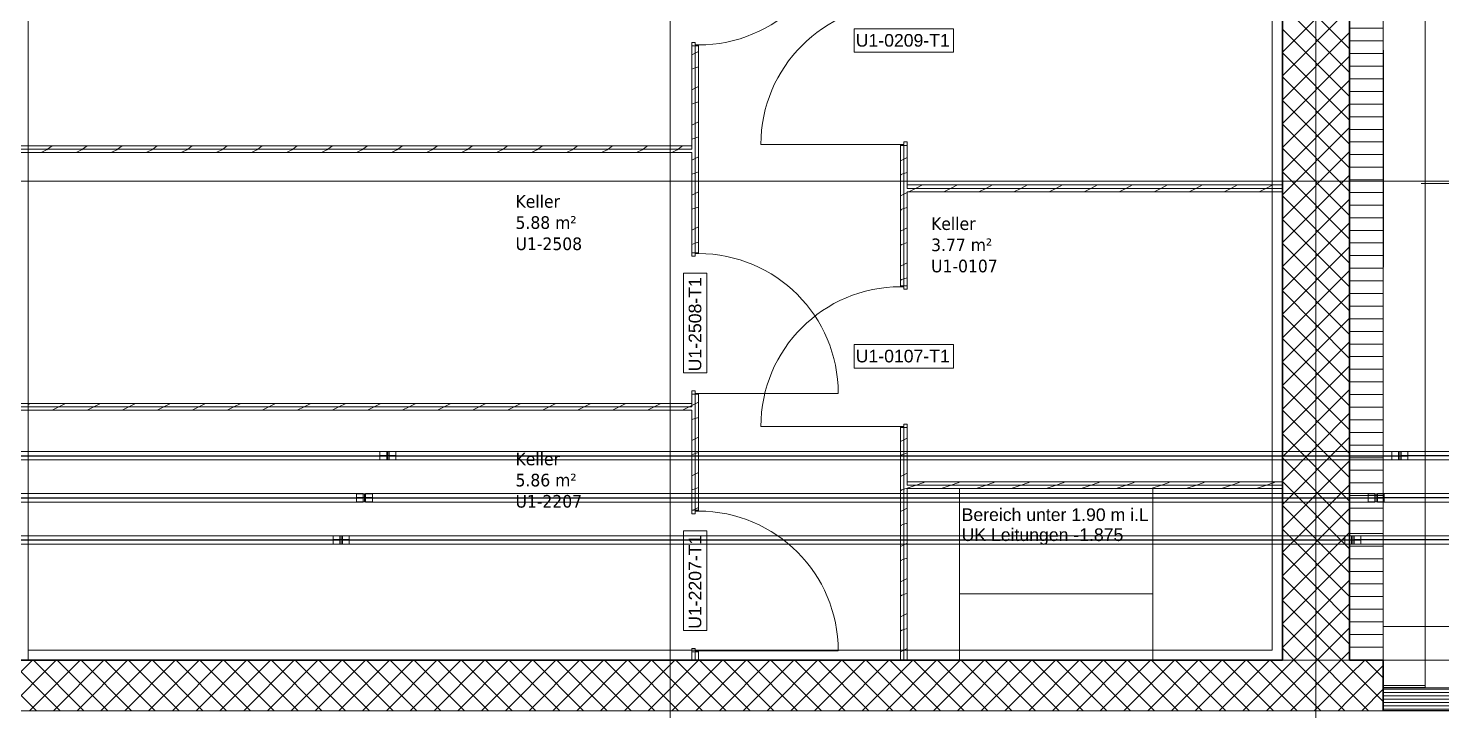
# Model space of a CAD drawing. Extents: x -932 to 937, y -179 to 471.
# Drawn here: x -816.6 to -648.6, y 258.9 to 340 of the extents above; entities that cross this region are included whole.
import ezdxf
from ezdxf.lldxf.tags import DXFTag

# ---------------------------------------------------------------- set-up
doc = ezdxf.new("R2010")
doc.units = 0
doc.layers.get('0').update_dxf_attribs({"lineweight": 13})
for name, color, linetype, lineweight in [('A-AREA-____-IDEN', 7, 'Continuous', 5), ('A-DETL-____-HDLN', 7, '_Verdeckte Linien_', 9), ('A-DOOR-____-IDEN', 7, 'Continuous', 5), ('A-DOOR-FRAM-MCUT', 7, 'Continuous', 9), ('A-DOOR-OPNG-OTLN', 7, 'Continuous', 9), ('A-FLOR-____-OTLN', 7, 'Continuous', 9), ('A-FLOR-____-OVHD', 7, 'Strichpunkt - Fein', 9), ('A-WALL-____-MCUT', 7, 'Continuous', 35), ('A-WALL-____-PATT', 7, 'Continuous', 35), ('A-WALL-FNSH-MCUT', 7, 'Continuous', 35), ('E-LITE-EQPM-OTLN', 7, 'Continuous', 9), ('M-EQPM-____-OTLN', 7, 'Continuous', 9), ('S-COLS-____-OTLN', 7, 'Continuous', 9), ('S-GRID-____-OTLN', 7, 'Continuous', 5), ('Text', 7, 'Continuous', 5)]:
    doc.layers.add(name, color=color, linetype=linetype, lineweight=lineweight)
doc.layers.add('A-DETL-____-OTLN', color=5, linetype='Continuous', lineweight=9, true_color=0x0000ff)
doc.layers.add('EL01_WAN_Röhre Boden', color=7, linetype='Continuous', lineweight=13, true_color=0xff6666)
doc.styles.get("Standard").update_dxf_attribs({"font": 'arial.ttf'})
tags = doc.linetypes.add('_Rasterlinie_', pattern=[0.375, 0.2, -0.05, 0.075, -0.05]).pattern_tags.tags
tags[10:11] = [DXFTag(74, 4), DXFTag(75, 0), DXFTag(340, '0'), DXFTag(46, 1.0), DXFTag(50, 0.0), DXFTag(44, 0.0), DXFTag(45, 0.0)]
tags[8:9] = [DXFTag(74, 4), DXFTag(75, 0), DXFTag(340, '0'), DXFTag(46, 1.0), DXFTag(50, 0.0), DXFTag(44, 0.0), DXFTag(45, 0.0)]
tags[6:7] = [DXFTag(74, 4), DXFTag(75, 0), DXFTag(340, '0'), DXFTag(46, 1.0), DXFTag(50, 0.0), DXFTag(44, 0.0), DXFTag(45, 0.0)]
tags[4:5] = [DXFTag(74, 4), DXFTag(75, 0), DXFTag(340, '0'), DXFTag(46, 1.0), DXFTag(50, 0.0), DXFTag(44, 0.0), DXFTag(45, 0.0)]
tags = doc.linetypes.add('_Verdeckte Linien_', pattern=[0.15, 0.1, -0.05]).pattern_tags.tags
tags[6:7] = [DXFTag(74, 4), DXFTag(75, 0), DXFTag(340, '0'), DXFTag(46, 1.0), DXFTag(50, 0.0), DXFTag(44, 0.0), DXFTag(45, 0.0)]
tags[4:5] = [DXFTag(74, 4), DXFTag(75, 0), DXFTag(340, '0'), DXFTag(46, 1.0), DXFTag(50, 0.0), DXFTag(44, 0.0), DXFTag(45, 0.0)]
tags = doc.linetypes.add('ACAD_ISO03W100', pattern=[30, 12, -18]).pattern_tags.tags
tags[6:7] = [DXFTag(74, 4), DXFTag(75, 0), DXFTag(340, '0'), DXFTag(46, 0.0), DXFTag(50, 0.0), DXFTag(44, 0.0), DXFTag(45, 0.0)]
tags[4:5] = [DXFTag(74, 4), DXFTag(75, 0), DXFTag(340, '0'), DXFTag(46, 0.0), DXFTag(50, 0.0), DXFTag(44, 0.0), DXFTag(45, 0.0)]
tags = doc.linetypes.add('Gestrichelt', pattern=[0.1, 0.05, -0.05]).pattern_tags.tags
tags[6:7] = [DXFTag(74, 4), DXFTag(75, 0), DXFTag(340, '0'), DXFTag(46, 1.0), DXFTag(50, 0.0), DXFTag(44, 0.0), DXFTag(45, 0.0)]
tags[4:5] = [DXFTag(74, 4), DXFTag(75, 0), DXFTag(340, '0'), DXFTag(46, 1.0), DXFTag(50, 0.0), DXFTag(44, 0.0), DXFTag(45, 0.0)]
tags = doc.linetypes.add('Strichpunkt - Fein', pattern=[0.2, 0.1, -0.05, 0, -0.05]).pattern_tags.tags
tags[10:11] = [DXFTag(74, 4), DXFTag(75, 0), DXFTag(340, '0'), DXFTag(46, 1.0), DXFTag(50, 0.0), DXFTag(44, 0.0), DXFTag(45, 0.0)]
tags[8:9] = [DXFTag(74, 4), DXFTag(75, 0), DXFTag(340, '0'), DXFTag(46, 1.0), DXFTag(50, 0.0), DXFTag(44, 0.0), DXFTag(45, 0.0)]
tags[6:7] = [DXFTag(74, 4), DXFTag(75, 0), DXFTag(340, '0'), DXFTag(46, 1.0), DXFTag(50, 0.0), DXFTag(44, 0.0), DXFTag(45, 0.0)]
tags[4:5] = [DXFTag(74, 4), DXFTag(75, 0), DXFTag(340, '0'), DXFTag(46, 1.0), DXFTag(50, 0.0), DXFTag(44, 0.0), DXFTag(45, 0.0)]
tags = doc.linetypes.add('STRICHPUNKT2', pattern=[12.7, 6.35, -3.175, 0, -3.175]).pattern_tags.tags
tags[10:11] = [DXFTag(74, 4), DXFTag(75, 0), DXFTag(340, '0'), DXFTag(46, 0.0), DXFTag(50, 0.0), DXFTag(44, 0.0), DXFTag(45, 0.0)]
tags[8:9] = [DXFTag(74, 4), DXFTag(75, 0), DXFTag(340, '0'), DXFTag(46, 0.0), DXFTag(50, 0.0), DXFTag(44, 0.0), DXFTag(45, 0.0)]
tags[6:7] = [DXFTag(74, 4), DXFTag(75, 0), DXFTag(340, '0'), DXFTag(46, 0.0), DXFTag(50, 0.0), DXFTag(44, 0.0), DXFTag(45, 0.0)]
tags[4:5] = [DXFTag(74, 4), DXFTag(75, 0), DXFTag(340, '0'), DXFTag(46, 0.0), DXFTag(50, 0.0), DXFTag(44, 0.0), DXFTag(45, 0.0)]

# ---------------------------------------------------------------- blocks, each defined once
blk = doc.blocks.new('Referenz-A0UJ2H83XE', base_point=(-932.31, -115.76))
at = {"layer": 'A-DETL-____-HDLN', "color": 0, "linetype": '_Verdeckte Linien_', "ltscale": 0.13}
blk.add_line((-651.04, 321.54), (-537.84, 321.54), dxfattribs=at)
at = {"layer": 'A-DETL-____-OTLN', "color": 0, "linetype": 'Gestrichelt', "ltscale": 0.13}
for p, q in [((-705.94, 285.34), (-705.94, 264.94)), ((-682.94, 264.94), (-682.94, 285.34)), ((-682.94, 272.8), (-705.94, 272.8))]:
    blk.add_line(p, q, dxfattribs=at)
at = {"layer": 'A-DOOR-____-IDEN', "color": 0, "linetype": 'Continuous', "ltscale": 0.13}
for p, q in [((-718.46, 339.92), (-706.62, 339.92)), ((-718.46, 337.14), (-718.46, 339.92)), ((-706.62, 339.92), (-706.62, 337.14)), ((-706.62, 337.14), (-718.46, 337.14)), ((-738.73, 299.05), (-738.73, 310.89)), ((-738.73, 310.89), (-735.95, 310.89)), ((-735.95, 310.89), (-735.95, 299.05)), ((-718.46, 302.42), (-706.62, 302.42)), ((-718.46, 299.64), (-718.46, 302.42)), ((-706.62, 302.42), (-706.62, 299.64)), ((-706.62, 299.64), (-718.46, 299.64)), ((-735.95, 299.05), (-738.73, 299.05)), ((-738.73, 268.46), (-738.73, 280.3)), ((-738.73, 280.3), (-735.95, 280.3)), ((-735.95, 280.3), (-735.95, 268.46)), ((-735.95, 268.46), (-738.73, 268.46))]:
    blk.add_line(p, q, dxfattribs=at)
at = {"layer": 'A-DOOR-FRAM-MCUT', "color": 0, "linetype": 'Continuous', "ltscale": 0.13}
for p, q in [((-737.74, 338.31), (-737.34, 338.31)), ((-737.74, 337.91), (-737.74, 338.31)), ((-736.94, 337.91), (-737.74, 337.91)), ((-737.34, 338.31), (-737.34, 338.01)), ((-737.34, 338.01), (-736.94, 338.01)), ((-736.94, 338.01), (-736.94, 337.91)), ((-712.94, 326.19), (-712.54, 326.19)), ((-712.94, 326.09), (-712.94, 326.19)), ((-712.14, 326.09), (-712.94, 326.09)), ((-712.54, 326.49), (-712.14, 326.49)), ((-712.54, 326.19), (-712.54, 326.49)), ((-712.14, 326.49), (-712.14, 326.09)), ((-736.94, 313.33), (-737.74, 313.33)), ((-737.74, 313.33), (-737.74, 312.93)), ((-737.74, 312.93), (-737.34, 312.93)), ((-737.34, 312.93), (-737.34, 313.23)), ((-737.34, 313.23), (-736.94, 313.23)), ((-736.94, 313.23), (-736.94, 313.33)), ((-712.94, 309.39), (-712.14, 309.39)), ((-712.94, 309.29), (-712.94, 309.39)), ((-712.54, 309.29), (-712.94, 309.29)), ((-712.54, 308.99), (-712.54, 309.29)), ((-712.14, 309.39), (-712.14, 308.99)), ((-712.14, 308.99), (-712.54, 308.99)), ((-737.34, 296.93), (-737.74, 296.93)), ((-737.74, 296.93), (-737.74, 296.53)), ((-737.74, 296.53), (-736.94, 296.53)), ((-737.34, 296.63), (-737.34, 296.93)), ((-736.94, 296.63), (-737.34, 296.63)), ((-736.94, 296.53), (-736.94, 296.63)), ((-712.94, 292.69), (-712.54, 292.69)), ((-712.94, 292.59), (-712.94, 292.69)), ((-712.14, 292.59), (-712.94, 292.59)), ((-712.54, 292.99), (-712.14, 292.99)), ((-712.54, 292.69), (-712.54, 292.99)), ((-712.14, 292.99), (-712.14, 292.59)), ((-736.94, 282.74), (-737.74, 282.74)), ((-737.74, 282.74), (-737.74, 282.34)), ((-737.74, 282.34), (-737.34, 282.34)), ((-737.34, 282.34), (-737.34, 282.64)), ((-737.34, 282.64), (-736.94, 282.64)), ((-736.94, 282.64), (-736.94, 282.74)), ((-737.34, 266.34), (-737.74, 266.34)), ((-737.74, 266.34), (-737.74, 265.94)), ((-737.74, 265.94), (-736.94, 265.94)), ((-737.34, 266.04), (-737.34, 266.34)), ((-736.94, 266.04), (-737.34, 266.04)), ((-736.94, 265.94), (-736.94, 266.04))]:
    blk.add_line(p, q, dxfattribs=at)
at = {"layer": 'A-DOOR-OPNG-OTLN', "color": 0, "linetype": 'Continuous', "ltscale": 0.13}
for p, q in [((-712.94, 326.19), (-729.54, 326.19)), ((-736.94, 296.63), (-720.34, 296.63)), ((-712.94, 292.69), (-729.54, 292.69)), ((-736.94, 266.04), (-720.34, 266.04))]:
    blk.add_line(p, q, dxfattribs=at)
for centre, major_axis in [((-736.94, 354.61), (0, -16.6)), ((-712.94, 326.19), (0, 16.6)), ((-736.94, 296.63), (16.6, 0)), ((-712.94, 292.69), (0, 16.6)), ((-736.94, 266.04), (16.6, 0))]:
    blk.add_ellipse(centre, major_axis=major_axis, ratio=1, start_param=0, end_param=1.570796, dxfattribs=at)
at = {"layer": 'A-FLOR-____-OTLN', "color": 0, "linetype": 'Continuous', "ltscale": 0.13}
for p, q in [((-650.54, 261.66), (-650.54, 261.94)), ((-650.54, 261.66), (-537.44, 261.66)), ((-537.44, 258.96), (-650.54, 258.96)), ((-650.54, 258.94), (-650.54, 258.96))]:
    blk.add_line(p, q, dxfattribs=at)
at = {"layer": 'A-FLOR-____-OVHD', "color": 0, "linetype": 'Strichpunkt - Fein', "ltscale": 0.13}
for p, q in [((-668.74, 405.49), (-668.74, 266.14)), ((-532.44, 268.94), (-655.54, 268.94)), ((-668.74, 266.14), (-816.64, 266.14)), ((-44.24, 264.94), (-808.14, 264.94))]:
    blk.add_line(p, q, dxfattribs=at)
at = {"layer": 'A-WALL-____-MCUT', "color": 0, "linetype": 'Continuous', "ltscale": 0.35}
for p, q in [((-667.54, 405.49), (-667.54, 264.94)), ((-659.54, 264.94), (-659.54, 405.49)), ((-667.54, 264.94), (-882.14, 264.94)), ((-655.54, 264.94), (-659.54, 264.94)), ((-655.54, 258.94), (-655.54, 264.94))]:
    blk.add_line(p, q, dxfattribs=at)
at = {"layer": 'A-WALL-____-MCUT', "color": 0, "linetype": 'Continuous', "lineweight": 9, "ltscale": 0.13}
for p, q in [((-655.54, 264.94), (-655.54, 405.49)), ((-737.34, 313.33), (-737.34, 337.91)), ((-712.54, 309.39), (-712.54, 326.09)), ((-737.74, 325.62), (-887.24, 325.62)), ((-737.74, 325.62), (-737.74, 326.02)), ((-712.14, 321.38), (-712.14, 320.98)), ((-667.54, 320.98), (-712.14, 320.98)), ((-737.34, 282.74), (-737.34, 296.53)), ((-737.74, 295.03), (-892.54, 295.03)), ((-737.74, 295.03), (-737.74, 295.43)), ((-712.54, 264.94), (-712.54, 292.59)), ((-712.14, 286.14), (-712.14, 285.74)), ((-667.54, 285.74), (-712.14, 285.74)), ((-737.34, 264.94), (-737.34, 265.94))]:
    blk.add_line(p, q, dxfattribs=at)
at = {"layer": 'A-WALL-____-PATT', "color": 0, "linetype": 'Continuous', "lineweight": 9, "ltscale": 0.13}
for p, q in [((-659.54, 337.56), (-667.54, 345.56)), ((-667.54, 337.17), (-659.54, 345.17)), ((-659.54, 334.73), (-667.54, 342.73)), ((-667.54, 334.34), (-659.54, 342.34)), ((-659.54, 331.9), (-667.54, 339.9)), ((-667.54, 331.51), (-659.54, 339.51)), ((-659.54, 339.99), (-655.54, 339.99)), ((-659.54, 338.49), (-655.54, 338.49)), ((-737.34, 337.03), (-737.74, 336.83)), ((-736.94, 337.23), (-737.34, 337.03)), ((-659.54, 329.07), (-667.54, 337.07)), ((-667.54, 328.68), (-659.54, 336.68)), ((-659.54, 336.99), (-655.54, 336.99)), ((-737.34, 335.29), (-737.74, 335.15)), ((-736.94, 335.42), (-737.34, 335.29)), ((-659.54, 335.49), (-655.54, 335.49)), ((-737.34, 332.87), (-737.74, 332.67)), ((-736.94, 333.07), (-737.34, 332.87)), ((-659.54, 326.24), (-667.54, 334.24)), ((-667.54, 325.85), (-659.54, 333.85)), ((-659.54, 333.99), (-655.54, 333.99)), ((-737.34, 331.12), (-737.74, 330.99)), ((-736.94, 331.26), (-737.34, 331.12)), ((-659.54, 323.41), (-667.54, 331.41)), ((-659.54, 332.49), (-655.54, 332.49)), ((-667.54, 323.03), (-659.54, 331.03)), ((-659.54, 330.99), (-655.54, 330.99)), ((-659.54, 329.49), (-655.54, 329.49)), ((-737.34, 328.7), (-737.74, 328.5)), ((-736.94, 328.9), (-737.34, 328.7)), ((-659.54, 320.59), (-667.54, 328.59)), ((-667.54, 320.2), (-659.54, 328.2)), ((-659.54, 327.99), (-655.54, 327.99)), ((-737.34, 326.96), (-737.74, 326.83)), ((-736.94, 327.09), (-737.34, 326.96)), ((-659.54, 326.49), (-655.54, 326.49)), ((-814.38, 325.58), (-815.11, 325.22)), ((-814.35, 325.62), (-814.44, 325.55)), ((-813.81, 326.02), (-814.35, 325.62)), ((-810.22, 325.58), (-810.95, 325.22)), ((-810.18, 325.62), (-810.28, 325.55)), ((-809.65, 326.02), (-810.18, 325.62)), ((-806.05, 325.58), (-806.78, 325.22)), ((-806.02, 325.62), (-806.11, 325.55)), ((-805.48, 326.02), (-806.02, 325.62)), ((-801.89, 325.58), (-802.62, 325.22)), ((-801.85, 325.62), (-801.95, 325.55)), ((-801.32, 326.02), (-801.85, 325.62)), ((-797.72, 325.58), (-798.45, 325.22)), ((-797.69, 325.62), (-797.78, 325.55)), ((-797.15, 326.02), (-797.69, 325.62)), ((-793.56, 325.58), (-794.29, 325.22)), ((-793.52, 325.62), (-793.62, 325.55)), ((-792.99, 326.02), (-793.52, 325.62)), ((-789.39, 325.58), (-790.12, 325.22)), ((-789.36, 325.62), (-789.45, 325.55)), ((-788.82, 326.02), (-789.36, 325.62)), ((-785.23, 325.58), (-785.96, 325.22)), ((-785.19, 325.62), (-785.28, 325.55)), ((-784.66, 326.02), (-785.19, 325.62)), ((-781.07, 325.58), (-781.79, 325.22)), ((-781.03, 325.62), (-781.12, 325.55)), ((-780.49, 326.02), (-781.03, 325.62)), ((-776.9, 325.58), (-777.63, 325.22)), ((-776.86, 325.62), (-776.95, 325.55)), ((-776.33, 326.02), (-776.86, 325.62)), ((-772.74, 325.58), (-773.46, 325.22)), ((-772.7, 325.62), (-772.79, 325.55)), ((-772.16, 326.02), (-772.7, 325.62)), ((-768.57, 325.58), (-769.3, 325.22)), ((-768.53, 325.62), (-768.62, 325.55)), ((-768, 326.02), (-768.53, 325.62)), ((-764.41, 325.58), (-765.13, 325.22)), ((-764.37, 325.62), (-764.46, 325.55)), ((-763.83, 326.02), (-764.37, 325.62)), ((-760.24, 325.58), (-760.97, 325.22)), ((-760.2, 325.62), (-760.29, 325.55)), ((-759.67, 326.02), (-760.2, 325.62)), ((-756.08, 325.58), (-756.8, 325.22)), ((-756.04, 325.62), (-756.13, 325.55)), ((-755.5, 326.02), (-756.04, 325.62)), ((-751.91, 325.58), (-752.64, 325.22)), ((-751.87, 325.62), (-751.96, 325.55)), ((-751.34, 326.02), (-751.87, 325.62)), ((-747.75, 325.58), (-748.47, 325.22)), ((-747.71, 325.62), (-747.8, 325.55)), ((-747.17, 326.02), (-747.71, 325.62)), ((-743.58, 325.58), (-744.31, 325.22)), ((-743.54, 325.62), (-743.63, 325.55)), ((-743.01, 326.02), (-743.54, 325.62)), ((-739.42, 325.58), (-740.14, 325.22)), ((-739.38, 325.62), (-739.47, 325.55)), ((-738.84, 326.02), (-739.38, 325.62)), ((-737.34, 324.54), (-737.74, 324.34)), ((-736.94, 324.74), (-737.34, 324.54)), ((-712.54, 324.44), (-712.94, 324.24)), ((-712.14, 324.64), (-712.54, 324.44)), ((-659.54, 317.76), (-667.54, 325.76)), ((-667.54, 317.37), (-659.54, 325.37)), ((-659.54, 324.99), (-655.54, 324.99)), ((-737.34, 322.79), (-737.74, 322.66)), ((-736.94, 322.93), (-737.34, 322.79)), ((-712.54, 322.73), (-712.78, 322.65)), ((-712.14, 322.86), (-712.54, 322.73)), ((-659.54, 314.93), (-667.54, 322.93)), ((-659.54, 323.49), (-655.54, 323.49)), ((-712.81, 322.64), (-712.94, 322.54)), ((-710.34, 321.38), (-711.14, 320.98)), ((-706.18, 321.38), (-706.98, 320.98)), ((-702.01, 321.38), (-702.81, 320.98)), ((-697.85, 321.38), (-698.65, 320.98)), ((-693.68, 321.38), (-694.48, 320.98)), ((-689.52, 321.38), (-690.32, 320.98)), ((-685.35, 321.38), (-686.15, 320.98)), ((-681.19, 321.38), (-681.99, 320.98)), ((-677.02, 321.38), (-677.82, 320.98)), ((-672.86, 321.38), (-673.66, 320.98)), ((-668.69, 321.38), (-669.49, 320.98)), ((-667.54, 314.54), (-659.54, 322.54)), ((-659.54, 321.99), (-655.54, 321.99)), ((-737.34, 320.37), (-737.74, 320.17)), ((-736.94, 320.57), (-737.34, 320.37)), ((-712.54, 320.28), (-712.94, 320.08)), ((-712.14, 320.48), (-712.54, 320.28)), ((-711.14, 320.98), (-711.94, 320.58)), ((-706.98, 320.98), (-707.78, 320.58)), ((-702.81, 320.98), (-703.61, 320.58)), ((-698.65, 320.98), (-699.45, 320.58)), ((-694.48, 320.98), (-695.28, 320.58)), ((-690.32, 320.98), (-691.12, 320.58)), ((-686.15, 320.98), (-686.95, 320.58)), ((-681.99, 320.98), (-682.79, 320.58)), ((-677.82, 320.98), (-678.62, 320.58)), ((-673.66, 320.98), (-674.46, 320.58)), ((-669.49, 320.98), (-670.29, 320.58)), ((-659.54, 312.1), (-667.54, 320.1)), ((-667.54, 311.71), (-659.54, 319.71)), ((-659.54, 320.49), (-655.54, 320.49)), ((-737.34, 318.63), (-737.74, 318.5)), ((-736.94, 318.76), (-737.34, 318.63)), ((-712.81, 318.47), (-712.94, 318.37)), ((-712.54, 318.57), (-712.78, 318.49)), ((-712.14, 318.7), (-712.54, 318.57)), ((-659.54, 318.99), (-655.54, 318.99)), ((-737.34, 316.21), (-737.74, 316.01)), ((-736.94, 316.41), (-737.34, 316.21)), ((-712.54, 316.11), (-712.94, 315.91)), ((-712.14, 316.31), (-712.54, 316.11)), ((-659.54, 309.27), (-667.54, 317.27)), ((-667.54, 308.88), (-659.54, 316.88)), ((-659.54, 317.49), (-655.54, 317.49)), ((-659.54, 315.99), (-655.54, 315.99)), ((-737.34, 314.46), (-737.74, 314.33)), ((-736.94, 314.6), (-737.34, 314.46)), ((-712.81, 314.31), (-712.94, 314.21)), ((-712.54, 314.4), (-712.78, 314.32)), ((-712.14, 314.54), (-712.54, 314.4)), ((-659.54, 306.44), (-667.54, 314.44)), ((-659.54, 314.49), (-655.54, 314.49)), ((-667.54, 306.05), (-659.54, 314.05)), ((-659.54, 312.99), (-655.54, 312.99)), ((-712.54, 311.95), (-712.94, 311.75)), ((-712.14, 312.15), (-712.54, 311.95)), ((-659.54, 303.62), (-667.54, 311.62)), ((-667.54, 303.23), (-659.54, 311.23)), ((-659.54, 311.49), (-655.54, 311.49)), ((-712.81, 310.15), (-712.94, 310.04)), ((-712.54, 310.24), (-712.78, 310.16)), ((-712.14, 310.37), (-712.54, 310.24)), ((-659.54, 309.99), (-655.54, 309.99)), ((-659.54, 300.79), (-667.54, 308.79)), ((-667.54, 300.4), (-659.54, 308.4)), ((-659.54, 308.49), (-655.54, 308.49)), ((-659.54, 297.96), (-667.54, 305.96)), ((-659.54, 306.99), (-655.54, 306.99)), ((-667.54, 297.57), (-659.54, 305.57)), ((-659.54, 305.49), (-655.54, 305.49)), ((-659.54, 295.13), (-667.54, 303.13)), ((-667.54, 294.74), (-659.54, 302.74)), ((-659.54, 303.99), (-655.54, 303.99)), ((-659.54, 302.49), (-655.54, 302.49)), ((-659.54, 300.99), (-655.54, 300.99)), ((-659.54, 292.3), (-667.54, 300.3)), ((-667.54, 291.91), (-659.54, 299.91)), ((-659.54, 299.49), (-655.54, 299.49)), ((-659.54, 289.47), (-667.54, 297.47)), ((-659.54, 297.99), (-655.54, 297.99)), ((-667.54, 289.08), (-659.54, 297.08)), ((-659.54, 296.49), (-655.54, 296.49)), ((-816.38, 295.43), (-816.64, 295.3)), ((-813.02, 295.03), (-813.82, 294.63)), ((-812.22, 295.43), (-813.02, 295.03)), ((-808.85, 295.03), (-809.65, 294.63)), ((-808.05, 295.43), (-808.85, 295.03)), ((-804.69, 295.03), (-805.49, 294.63)), ((-803.89, 295.43), (-804.69, 295.03)), ((-800.52, 295.03), (-801.32, 294.63)), ((-799.72, 295.43), (-800.52, 295.03)), ((-796.36, 295.03), (-797.16, 294.63)), ((-795.56, 295.43), (-796.36, 295.03)), ((-792.19, 295.03), (-792.99, 294.63)), ((-791.39, 295.43), (-792.19, 295.03)), ((-788.03, 295.03), (-788.83, 294.63)), ((-787.23, 295.43), (-788.03, 295.03)), ((-783.86, 295.03), (-784.66, 294.63)), ((-783.06, 295.43), (-783.86, 295.03)), ((-779.7, 295.03), (-780.5, 294.63)), ((-778.9, 295.43), (-779.7, 295.03)), ((-775.53, 295.03), (-776.33, 294.63)), ((-774.73, 295.43), (-775.53, 295.03)), ((-771.37, 295.03), (-772.17, 294.63)), ((-770.57, 295.43), (-771.37, 295.03)), ((-767.2, 295.03), (-768, 294.63)), ((-766.4, 295.43), (-767.2, 295.03)), ((-763.04, 295.03), (-763.84, 294.63)), ((-762.24, 295.43), (-763.04, 295.03)), ((-758.87, 295.03), (-759.67, 294.63)), ((-758.07, 295.43), (-758.87, 295.03)), ((-754.71, 295.03), (-755.51, 294.63)), ((-753.91, 295.43), (-754.71, 295.03)), ((-750.55, 295.03), (-751.35, 294.63)), ((-749.75, 295.43), (-750.55, 295.03)), ((-746.38, 295.03), (-747.18, 294.63)), ((-745.58, 295.43), (-746.38, 295.03)), ((-742.22, 295.03), (-743.02, 294.63)), ((-741.42, 295.43), (-742.22, 295.03)), ((-738.05, 295.03), (-738.85, 294.63)), ((-737.74, 295.18), (-738.05, 295.03)), ((-737.34, 295.38), (-737.74, 295.18)), ((-736.94, 295.58), (-737.34, 295.38)), ((-659.54, 286.64), (-667.54, 294.64)), ((-667.54, 286.26), (-659.54, 294.26)), ((-659.54, 294.99), (-655.54, 294.99)), ((-737.34, 293.64), (-737.74, 293.51)), ((-736.94, 293.77), (-737.34, 293.64)), ((-659.54, 293.49), (-655.54, 293.49)), ((-737.34, 291.22), (-737.74, 291.02)), ((-736.94, 291.42), (-737.34, 291.22)), ((-712.54, 291.12), (-712.94, 290.92)), ((-712.14, 291.32), (-712.54, 291.12)), ((-659.54, 283.82), (-667.54, 291.82)), ((-667.54, 283.43), (-659.54, 291.43)), ((-659.54, 291.99), (-655.54, 291.99)), ((-737.34, 289.48), (-737.74, 289.34)), ((-736.94, 289.61), (-737.34, 289.48)), ((-712.8, 289.32), (-712.94, 289.22)), ((-712.54, 289.41), (-712.78, 289.33)), ((-712.14, 289.55), (-712.54, 289.41)), ((-659.54, 290.49), (-655.54, 290.49)), ((-659.54, 280.99), (-667.54, 288.99)), ((-667.54, 280.6), (-659.54, 288.6)), ((-659.54, 288.99), (-655.54, 288.99)), ((-659.54, 287.49), (-655.54, 287.49)), ((-737.34, 287.05), (-737.74, 286.85)), ((-736.94, 287.25), (-737.34, 287.05)), ((-712.54, 286.96), (-712.94, 286.76)), ((-712.14, 287.16), (-712.54, 286.96)), ((-711.08, 285.74), (-712.14, 285.38)), ((-710.28, 286), (-711.08, 285.74)), ((-710.02, 286.14), (-710.26, 286.02)), ((-706.91, 285.74), (-708.11, 285.34)), ((-706.12, 286), (-706.91, 285.74)), ((-705.85, 286.14), (-706.1, 286.02)), ((-702.75, 285.74), (-703.95, 285.34)), ((-701.95, 286), (-702.75, 285.74)), ((-701.69, 286.14), (-701.93, 286.02)), ((-698.58, 285.74), (-699.78, 285.34)), ((-697.79, 286), (-698.58, 285.74)), ((-697.52, 286.14), (-697.77, 286.02)), ((-694.42, 285.74), (-695.62, 285.34)), ((-693.62, 286), (-694.42, 285.74)), ((-693.36, 286.14), (-693.6, 286.02)), ((-690.25, 285.74), (-691.45, 285.34)), ((-689.46, 286), (-690.25, 285.74)), ((-689.19, 286.14), (-689.44, 286.02)), ((-686.09, 285.74), (-687.29, 285.34)), ((-685.29, 286), (-686.09, 285.74)), ((-685.03, 286.14), (-685.27, 286.02)), ((-681.92, 285.74), (-683.12, 285.34)), ((-681.13, 286), (-681.92, 285.74)), ((-680.86, 286.14), (-681.11, 286.02)), ((-677.76, 285.74), (-678.96, 285.34)), ((-676.96, 286), (-677.76, 285.74)), ((-676.7, 286.14), (-676.94, 286.02)), ((-673.59, 285.74), (-674.79, 285.34)), ((-672.8, 286), (-673.59, 285.74)), ((-672.53, 286.14), (-672.78, 286.02)), ((-669.43, 285.74), (-670.63, 285.34)), ((-668.63, 286), (-669.43, 285.74)), ((-668.37, 286.14), (-668.61, 286.02)), ((-659.54, 278.16), (-667.54, 286.16)), ((-667.54, 277.77), (-659.54, 285.77)), ((-659.54, 285.99), (-655.54, 285.99)), ((-737.34, 285.31), (-737.74, 285.18)), ((-736.94, 285.44), (-737.34, 285.31)), ((-712.8, 285.16), (-712.94, 285.05)), ((-712.54, 285.25), (-712.78, 285.17)), ((-712.14, 285.38), (-712.54, 285.25)), ((-659.54, 284.49), (-655.54, 284.49)), ((-737.34, 282.89), (-737.64, 282.74)), ((-736.94, 283.09), (-737.34, 282.89)), ((-712.54, 282.79), (-712.94, 282.59)), ((-712.14, 282.99), (-712.54, 282.79)), ((-659.54, 275.33), (-667.54, 283.33)), ((-667.54, 274.94), (-659.54, 282.94)), ((-659.54, 282.99), (-655.54, 282.99)), ((-712.8, 280.99), (-712.94, 280.89)), ((-712.54, 281.08), (-712.78, 281)), ((-712.14, 281.22), (-712.54, 281.08)), ((-659.54, 281.49), (-655.54, 281.49)), ((-659.54, 272.5), (-667.54, 280.5)), ((-667.54, 272.11), (-659.54, 280.11)), ((-659.54, 279.99), (-655.54, 279.99)), ((-712.54, 278.63), (-712.94, 278.43)), ((-712.14, 278.83), (-712.54, 278.63)), ((-659.54, 269.67), (-667.54, 277.67)), ((-659.54, 278.49), (-655.54, 278.49)), ((-712.8, 276.83), (-712.94, 276.72)), ((-712.54, 276.92), (-712.78, 276.84)), ((-712.14, 277.05), (-712.54, 276.92)), ((-667.54, 269.28), (-659.54, 277.28)), ((-659.54, 276.99), (-655.54, 276.99)), ((-712.54, 274.46), (-712.94, 274.26)), ((-712.14, 274.66), (-712.54, 274.46)), ((-659.54, 266.85), (-667.54, 274.85)), ((-667.54, 266.46), (-659.54, 274.46)), ((-659.54, 275.49), (-655.54, 275.49)), ((-659.54, 273.99), (-655.54, 273.99)), ((-712.8, 272.66), (-712.94, 272.56)), ((-712.54, 272.75), (-712.78, 272.68)), ((-712.14, 272.89), (-712.54, 272.75)), ((-659.54, 272.49), (-655.54, 272.49)), ((-660.46, 264.94), (-667.54, 272.02)), ((-666.23, 264.94), (-659.54, 271.63)), ((-659.54, 270.99), (-655.54, 270.99)), ((-712.54, 270.3), (-712.94, 270.1)), ((-712.14, 270.5), (-712.54, 270.3)), ((-663.29, 264.94), (-667.54, 269.19)), ((-659.54, 269.49), (-655.54, 269.49)), ((-712.8, 268.5), (-712.94, 268.39)), ((-712.54, 268.59), (-712.78, 268.51)), ((-712.14, 268.72), (-712.54, 268.59)), ((-663.41, 264.94), (-659.54, 268.8)), ((-659.54, 267.99), (-655.54, 267.99)), ((-712.54, 266.13), (-712.94, 265.93)), ((-712.14, 266.33), (-712.54, 266.13)), ((-666.12, 264.94), (-667.54, 266.36)), ((-660.58, 264.94), (-659.54, 265.97)), ((-659.54, 266.49), (-655.54, 266.49)), ((-822.14, 258.94), (-816.14, 264.94)), ((-815.68, 258.94), (-821.68, 264.94)), ((-819.31, 258.94), (-813.31, 264.94)), ((-812.86, 258.94), (-818.86, 264.94)), ((-816.48, 258.94), (-810.48, 264.94)), ((-810.03, 258.94), (-816.03, 264.94)), ((-813.66, 258.94), (-807.66, 264.94)), ((-807.2, 258.94), (-813.2, 264.94)), ((-810.83, 258.94), (-804.83, 264.94)), ((-804.37, 258.94), (-810.37, 264.94)), ((-808, 258.94), (-802, 264.94)), ((-801.54, 258.94), (-807.54, 264.94)), ((-805.17, 258.94), (-799.17, 264.94)), ((-798.71, 258.94), (-804.71, 264.94)), ((-802.34, 258.94), (-796.34, 264.94)), ((-795.89, 258.94), (-801.89, 264.94)), ((-799.51, 258.94), (-793.51, 264.94)), ((-793.06, 258.94), (-799.06, 264.94)), ((-796.68, 258.94), (-790.68, 264.94)), ((-790.23, 258.94), (-796.23, 264.94)), ((-793.86, 258.94), (-787.86, 264.94)), ((-787.4, 258.94), (-793.4, 264.94)), ((-791.03, 258.94), (-785.03, 264.94)), ((-784.57, 258.94), (-790.57, 264.94)), ((-788.2, 258.94), (-782.2, 264.94)), ((-781.74, 258.94), (-787.74, 264.94)), ((-785.37, 258.94), (-779.37, 264.94)), ((-778.91, 258.94), (-784.91, 264.94)), ((-782.54, 258.94), (-776.54, 264.94)), ((-776.09, 258.94), (-782.09, 264.94)), ((-779.71, 258.94), (-773.71, 264.94)), ((-773.26, 258.94), (-779.26, 264.94)), ((-776.89, 258.94), (-770.89, 264.94)), ((-770.43, 258.94), (-776.43, 264.94)), ((-774.06, 258.94), (-768.06, 264.94)), ((-767.6, 258.94), (-773.6, 264.94)), ((-771.23, 258.94), (-765.23, 264.94)), ((-764.77, 258.94), (-770.77, 264.94)), ((-768.4, 258.94), (-762.4, 264.94)), ((-761.94, 258.94), (-767.94, 264.94)), ((-765.57, 258.94), (-759.57, 264.94)), ((-759.12, 258.94), (-765.12, 264.94)), ((-762.74, 258.94), (-756.74, 264.94)), ((-756.29, 258.94), (-762.29, 264.94)), ((-759.92, 258.94), (-753.92, 264.94)), ((-753.46, 258.94), (-759.46, 264.94)), ((-757.09, 258.94), (-751.09, 264.94)), ((-750.63, 258.94), (-756.63, 264.94)), ((-754.26, 258.94), (-748.26, 264.94)), ((-747.8, 258.94), (-753.8, 264.94)), ((-751.43, 258.94), (-745.43, 264.94)), ((-744.97, 258.94), (-750.97, 264.94)), ((-748.6, 258.94), (-742.6, 264.94)), ((-742.14, 258.94), (-748.14, 264.94)), ((-745.77, 258.94), (-739.77, 264.94)), ((-739.32, 258.94), (-745.32, 264.94)), ((-742.94, 258.94), (-736.94, 264.94)), ((-736.49, 258.94), (-742.49, 264.94)), ((-740.12, 258.94), (-734.12, 264.94)), ((-733.66, 258.94), (-739.66, 264.94)), ((-737.29, 258.94), (-731.29, 264.94)), ((-730.83, 258.94), (-736.83, 264.94)), ((-734.46, 258.94), (-728.46, 264.94)), ((-728, 258.94), (-734, 264.94)), ((-731.63, 258.94), (-725.63, 264.94)), ((-725.17, 258.94), (-731.17, 264.94)), ((-728.8, 258.94), (-722.8, 264.94)), ((-722.35, 258.94), (-728.35, 264.94)), ((-725.97, 258.94), (-719.97, 264.94)), ((-719.52, 258.94), (-725.52, 264.94)), ((-723.15, 258.94), (-717.15, 264.94)), ((-716.69, 258.94), (-722.69, 264.94)), ((-720.32, 258.94), (-714.32, 264.94)), ((-713.86, 258.94), (-719.86, 264.94)), ((-717.49, 258.94), (-711.49, 264.94)), ((-711.03, 258.94), (-717.03, 264.94)), ((-714.66, 258.94), (-708.66, 264.94)), ((-708.2, 258.94), (-714.2, 264.94)), ((-711.83, 258.94), (-705.83, 264.94)), ((-705.38, 258.94), (-711.38, 264.94)), ((-709, 258.94), (-703, 264.94)), ((-702.55, 258.94), (-708.55, 264.94)), ((-706.17, 258.94), (-700.17, 264.94)), ((-699.72, 258.94), (-705.72, 264.94)), ((-703.35, 258.94), (-697.35, 264.94)), ((-696.89, 258.94), (-702.89, 264.94)), ((-700.52, 258.94), (-694.52, 264.94)), ((-694.06, 258.94), (-700.06, 264.94)), ((-697.69, 258.94), (-691.69, 264.94)), ((-691.23, 258.94), (-697.23, 264.94)), ((-694.86, 258.94), (-688.86, 264.94)), ((-688.4, 258.94), (-694.4, 264.94)), ((-692.03, 258.94), (-686.03, 264.94)), ((-685.58, 258.94), (-691.58, 264.94)), ((-689.2, 258.94), (-683.2, 264.94)), ((-682.75, 258.94), (-688.75, 264.94)), ((-686.38, 258.94), (-680.38, 264.94)), ((-679.92, 258.94), (-685.92, 264.94)), ((-683.55, 258.94), (-677.55, 264.94)), ((-677.09, 258.94), (-683.09, 264.94)), ((-680.72, 258.94), (-674.72, 264.94)), ((-674.26, 258.94), (-680.26, 264.94)), ((-677.89, 258.94), (-671.89, 264.94)), ((-671.43, 258.94), (-677.43, 264.94)), ((-675.06, 258.94), (-669.06, 264.94)), ((-668.61, 258.94), (-674.61, 264.94)), ((-672.23, 258.94), (-666.23, 264.94)), ((-665.78, 258.94), (-671.78, 264.94)), ((-669.41, 258.94), (-663.41, 264.94)), ((-662.95, 258.94), (-668.95, 264.94)), ((-666.58, 258.94), (-660.58, 264.94)), ((-660.12, 258.94), (-666.12, 264.94)), ((-659.54, 261.19), (-663.29, 264.94)), ((-659.54, 264.02), (-660.46, 264.94)), ((-659.54, 264.99), (-655.54, 264.99)), ((-659.54, 263.14), (-657.75, 264.94)), ((-659.54, 260.31), (-655.54, 264.31)), ((-655.54, 260.02), (-659.54, 264.02)), ((-655.54, 262.85), (-657.64, 264.94)), ((-663.75, 258.94), (-659.54, 263.14)), ((-657.29, 258.94), (-659.54, 261.19)), ((-658.09, 258.94), (-655.54, 261.49)), ((-660.92, 258.94), (-659.54, 260.31))]:
    blk.add_line(p, q, dxfattribs=at)
at = {"layer": 'A-WALL-FNSH-MCUT', "color": 0, "linetype": 'Continuous', "lineweight": 9, "ltscale": 0.13}
for p, q in [((-816.64, 264.94), (-816.64, 405.49)), ((-737.74, 337.91), (-737.74, 326.02)), ((-736.94, 337.91), (-737.74, 337.91)), ((-736.94, 313.33), (-736.94, 337.91)), ((-712.94, 326.09), (-712.94, 309.39)), ((-712.14, 326.09), (-712.94, 326.09)), ((-712.14, 321.38), (-712.14, 326.09)), ((-737.74, 326.02), (-887.24, 326.02)), ((-887.24, 325.22), (-737.74, 325.22)), ((-737.74, 325.22), (-737.74, 313.33)), ((-667.54, 321.38), (-712.14, 321.38)), ((-712.14, 320.58), (-667.54, 320.58)), ((-712.14, 309.39), (-712.14, 320.58)), ((-737.74, 313.33), (-736.94, 313.33)), ((-712.94, 309.39), (-712.14, 309.39)), ((-737.74, 296.53), (-737.74, 295.43)), ((-736.94, 296.53), (-737.74, 296.53)), ((-736.94, 282.74), (-736.94, 296.53)), ((-737.74, 295.43), (-892.14, 295.43)), ((-882.14, 294.63), (-737.74, 294.63)), ((-737.74, 294.63), (-737.74, 282.74)), ((-712.94, 292.59), (-712.94, 264.94)), ((-712.14, 292.59), (-712.94, 292.59)), ((-712.14, 286.14), (-712.14, 292.59)), ((-667.54, 286.14), (-712.14, 286.14)), ((-712.14, 264.94), (-712.14, 285.34)), ((-712.14, 285.34), (-667.54, 285.34)), ((-737.74, 282.74), (-736.94, 282.74)), ((-737.74, 265.94), (-737.74, 264.94)), ((-736.94, 265.94), (-737.74, 265.94)), ((-736.94, 264.94), (-736.94, 265.94))]:
    blk.add_line(p, q, dxfattribs=at)
at = {"layer": 'E-LITE-EQPM-OTLN', "color": 0, "linetype": 'Continuous', "ltscale": 0.13}
for p, q in [((-655.5, 337.39), (-655.54, 337.39)), ((-655.54, 337.39), (-655.5, 337.39)), ((-655.54, 337), (-655.5, 337)), ((-655.5, 337), (-655.54, 337)), ((-655.5, 311.6), (-655.5, 337.39)), ((-655.5, 337.39), (-655.5, 337)), ((-655.5, 312), (-655.5, 337)), ((-655.5, 337), (-655.5, 312)), ((-655.5, 312), (-655.5, 337)), ((-655.54, 312), (-655.5, 312)), ((-655.54, 312), (-655.5, 312)), ((-655.5, 311.6), (-655.54, 311.6)), ((-655.5, 311.6), (-655.54, 311.6)), ((-655.5, 312), (-655.5, 311.6))]:
    blk.add_line(p, q, dxfattribs=at)
at = {"layer": 'M-EQPM-____-OTLN', "color": 0, "linetype": 'Continuous', "ltscale": 0.13}
for p, q in [((-655.54, 261.7), (-650.54, 261.7)), ((-650.54, 261.67), (-655.54, 261.67)), ((-655.54, 261.67), (-650.54, 261.67)), ((-650.54, 261.66), (-655.54, 261.66)), ((-655.54, 261.51), (-532.44, 261.51)), ((-655.54, 261.11), (-532.44, 261.11)), ((-655.54, 260.71), (-532.44, 260.71)), ((-655.54, 260.31), (-532.44, 260.31)), ((-655.54, 259.91), (-532.44, 259.91)), ((-655.54, 259.51), (-532.44, 259.51)), ((-655.54, 259.11), (-532.44, 259.11)), ((-655.54, 258.96), (-532.44, 258.96))]:
    blk.add_line(p, q, dxfattribs=at)
at = {"layer": 'S-COLS-____-OTLN', "color": 0, "linetype": 'Continuous', "ltscale": 0.13}
for p, q in [((-650.54, 321.23), (-650.54, 405.49)), ((-650.54, 261.94), (-650.54, 321.23)), ((-655.54, 261.94), (-650.54, 261.94))]:
    blk.add_line(p, q, dxfattribs=at)
at = {"layer": 'S-GRID-____-OTLN', "color": 0, "linetype": '_Rasterlinie_', "ltscale": 0.13}
for p, q in [((-740.34, 226.94), (-740.34, 405.49)), ((-663.54, 226.94), (-663.54, 405.49)), ((-930.58, 321.84), (290.25, 321.84)), ((-930.58, 258.94), (290.25, 258.94))]:
    blk.add_line(p, q, dxfattribs=at)
at = {"layer": 'A-AREA-____-IDEN', "color": 0, "linetype": 'Continuous', "ltscale": 0.13, "char_height": 1.5, "attachment_point": 1}
for s, insert in [('{\\W0.9;\\fVerdana;Keller}', (-758.71, 320.18)), ('{\\W0.9;\\fVerdana;5.88 m²}', (-758.71, 317.67)), ('{\\W0.9;\\fVerdana;Keller}', (-709.3, 317.54)), ('{\\W0.9;\\fVerdana;U1-2508}', (-758.71, 315.15)), ('{\\W0.9;\\fVerdana;3.77 m²}', (-709.3, 315.02)), ('{\\W0.9;\\fVerdana;U1-0107}', (-709.3, 312.51)), ('{\\W0.9;\\fVerdana;Keller}', (-758.71, 289.59)), ('{\\W0.9;\\fVerdana;5.86 m²}', (-758.71, 287.08)), ('{\\W0.9;\\fVerdana;U1-2207}', (-758.71, 284.56))]:
    blk.add_mtext(s, dxfattribs=dict(at, insert=insert))
at = {"layer": 'A-DOOR-____-IDEN', "color": 0, "linetype": 'Continuous', "ltscale": 0.13, "char_height": 1.5, "attachment_point": 1}
for s, insert in [('{\\fArial;U1-0209-T1}', (-718.26, 339.31)), ('{\\fArial;U1-0107-T1}', (-718.26, 301.81))]:
    blk.add_mtext(s, dxfattribs=dict(at, insert=insert))
at = {"layer": 'A-DOOR-____-IDEN', "color": 0, "linetype": 'Continuous', "ltscale": 0.13, "char_height": 1.5, "attachment_point": 1, "rotation": 90}
for s, insert in [('{\\fArial;U1-2508-T1}', (-738.12, 299.25)), ('{\\fArial;U1-2207-T1}', (-738.12, 268.66))]:
    blk.add_mtext(s, dxfattribs=dict(at, insert=insert))
at = {"layer": 'Text', "color": 0, "linetype": 'Continuous', "ltscale": 0.13, "char_height": 1.5, "attachment_point": 1}
for s, insert in [('{\\fArial;Bereich unter 1.90 m i.L}', (-705.67, 282.97)), ('{\\fArial;UK Leitungen -1.875}', (-705.67, 280.59))]:
    blk.add_mtext(s, dxfattribs=dict(at, insert=insert))
blk = doc.blocks.new('Wickelfalzrohr-A0UJ2H85XE', base_point=(-896.83, 283.72))
at = {"color": 0, "linetype": 'ByBlock', "lineweight": -2, "ltscale": 0.13}
for p, q in [((-776.83, 284.72), (-896.83, 284.72)), ((-896.83, 284.42), (-896.83, 284.72)), ((-896.83, 284.01), (-896.83, 284.42)), ((-776.83, 284.42), (-776.83, 284.72)), ((-776.83, 284.01), (-776.83, 284.42)), ((-896.83, 283.72), (-896.83, 284.01)), ((-896.83, 283.72), (-776.83, 283.72)), ((-776.83, 283.72), (-776.83, 284.01))]:
    blk.add_line(p, q, dxfattribs=at)
at = {"color": 0, "linetype": 'STRICHPUNKT2', "lineweight": 25, "ltscale": 0.25}
blk.add_line((-896.83, 284.22), (-776.83, 284.22), dxfattribs=at)
blk = doc.blocks.new('Wickelfalzrohr-A0UJ2H89XE', base_point=(-656.23, 283.72))
at = {"color": 0, "linetype": 'ByBlock', "lineweight": -2, "ltscale": 0.13}
for p, q in [((-596.23, 284.72), (-656.23, 284.72)), ((-656.23, 284.72), (-656.23, 284.42)), ((-656.23, 284.42), (-656.23, 284.01)), ((-596.23, 284.72), (-596.23, 284.42)), ((-596.23, 284.42), (-596.23, 284.01)), ((-656.23, 284.01), (-656.23, 283.72)), ((-656.23, 283.72), (-596.23, 283.72)), ((-596.23, 284.01), (-596.23, 283.72))]:
    blk.add_line(p, q, dxfattribs=at)
at = {"color": 0, "linetype": 'STRICHPUNKT2', "lineweight": 25, "ltscale": 0.25}
blk.add_line((-596.23, 284.22), (-656.23, 284.22), dxfattribs=at)
blk = doc.blocks.new('Wickelfalzrohr-A0UJ2H8JXE', base_point=(-894.03, 288.72))
at = {"color": 0, "linetype": 'ByBlock', "lineweight": -2, "ltscale": 0.13}
for p, q in [((-774.03, 289.72), (-894.03, 289.72)), ((-894.03, 289.42), (-894.03, 289.72)), ((-894.03, 289.01), (-894.03, 289.42)), ((-774.03, 289.42), (-774.03, 289.72)), ((-774.03, 289.01), (-774.03, 289.42)), ((-894.03, 288.72), (-894.03, 289.01)), ((-894.03, 288.72), (-774.03, 288.72)), ((-774.03, 288.72), (-774.03, 289.01))]:
    blk.add_line(p, q, dxfattribs=at)
at = {"color": 0, "linetype": 'STRICHPUNKT2', "lineweight": 25, "ltscale": 0.25}
blk.add_line((-894.03, 289.22), (-774.03, 289.22), dxfattribs=at)
blk = doc.blocks.new('Steckverbinder-A0UJ2H8NXE', base_point=(-774.83, 288.72))
at = {"color": 0, "linetype": 'ByBlock', "lineweight": -2, "ltscale": 0.13}
for p, q in [((-772.93, 289.71), (-774.83, 289.71)), ((-774.83, 289.42), (-774.83, 289.71)), ((-774.83, 289.01), (-774.83, 289.42)), ((-773.88, 288.72), (-773.88, 289.72)), ((-772.93, 289.42), (-772.93, 289.71)), ((-772.93, 289.01), (-772.93, 289.42)), ((-774.83, 288.73), (-774.83, 289.01)), ((-774.83, 288.73), (-772.93, 288.73)), ((-772.93, 288.73), (-772.93, 289.01))]:
    blk.add_line(p, q, dxfattribs=at)
at = {"color": 0, "linetype": 'STRICHPUNKT2', "lineweight": 25, "ltscale": 0.25}
blk.add_line((-772.93, 289.22), (-774.83, 289.22), dxfattribs=at)
blk = doc.blocks.new('Wickelfalzrohr-A0UJ2H8RXE', base_point=(-773.73, 288.72))
at = {"color": 0, "linetype": 'ByBlock', "lineweight": -2, "ltscale": 0.13}
for p, q in [((-653.73, 289.72), (-773.73, 289.72)), ((-773.73, 289.42), (-773.73, 289.72)), ((-773.73, 289.01), (-773.73, 289.42)), ((-653.73, 289.42), (-653.73, 289.72)), ((-653.73, 289.01), (-653.73, 289.42)), ((-773.73, 288.72), (-773.73, 289.01)), ((-773.73, 288.72), (-653.73, 288.72)), ((-653.73, 288.72), (-653.73, 289.01))]:
    blk.add_line(p, q, dxfattribs=at)
at = {"color": 0, "linetype": 'STRICHPUNKT2', "lineweight": 25, "ltscale": 0.25}
blk.add_line((-773.73, 289.22), (-653.73, 289.22), dxfattribs=at)
blk = doc.blocks.new('Wickelfalzrohr-A0UJ2H8TXE', base_point=(-899.6, 278.72))
at = {"color": 0, "linetype": 'ByBlock', "lineweight": -2, "ltscale": 0.13}
for p, q in [((-779.6, 279.72), (-899.6, 279.72)), ((-899.6, 279.42), (-899.6, 279.72)), ((-899.6, 279.01), (-899.6, 279.42)), ((-899.6, 278.72), (-899.6, 279.01)), ((-779.6, 279.42), (-779.6, 279.72)), ((-779.6, 279.01), (-779.6, 279.42)), ((-779.6, 278.72), (-779.6, 279.01)), ((-899.6, 278.72), (-779.6, 278.72))]:
    blk.add_line(p, q, dxfattribs=at)
at = {"color": 0, "linetype": 'STRICHPUNKT2', "lineweight": 25, "ltscale": 0.25}
blk.add_line((-899.6, 279.22), (-779.6, 279.22), dxfattribs=at)
blk = doc.blocks.new('Steckverbinder-A0UJ2H8VXE', base_point=(-654.53, 288.72))
at = {"color": 0, "linetype": 'ByBlock', "lineweight": -2, "ltscale": 0.13}
for p, q in [((-652.63, 289.71), (-654.53, 289.71)), ((-654.53, 289.71), (-654.53, 289.42)), ((-654.53, 289.42), (-654.53, 289.01)), ((-653.58, 289.72), (-653.58, 288.72)), ((-652.63, 289.71), (-652.63, 289.42)), ((-652.63, 289.42), (-652.63, 289.01)), ((-654.53, 289.01), (-654.53, 288.73)), ((-654.53, 288.73), (-652.63, 288.73)), ((-652.63, 289.01), (-652.63, 288.73))]:
    blk.add_line(p, q, dxfattribs=at)
at = {"color": 0, "linetype": 'STRICHPUNKT2', "lineweight": 25, "ltscale": 0.25}
blk.add_line((-654.53, 289.22), (-652.63, 289.22), dxfattribs=at)
blk = doc.blocks.new('Steckverbinder-A0UJ2H8ZXE', base_point=(-780.4, 278.72))
at = {"color": 0, "linetype": 'ByBlock', "lineweight": -2, "ltscale": 0.13}
for p, q in [((-778.5, 279.71), (-780.4, 279.71)), ((-780.4, 279.42), (-780.4, 279.71)), ((-780.4, 279.01), (-780.4, 279.42)), ((-780.4, 278.73), (-780.4, 279.01)), ((-779.45, 278.72), (-779.45, 279.72)), ((-778.5, 279.42), (-778.5, 279.71)), ((-778.5, 279.01), (-778.5, 279.42)), ((-778.5, 278.73), (-778.5, 279.01)), ((-780.4, 278.73), (-778.5, 278.73))]:
    blk.add_line(p, q, dxfattribs=at)
at = {"color": 0, "linetype": 'STRICHPUNKT2', "lineweight": 25, "ltscale": 0.25}
blk.add_line((-778.5, 279.22), (-780.4, 279.22), dxfattribs=at)
blk = doc.blocks.new('Wickelfalzrohr-A0UJ2H93XE', base_point=(-653.43, 288.72))
at = {"color": 0, "linetype": 'ByBlock', "lineweight": -2, "ltscale": 0.13}
for p, q in [((-593.43, 289.72), (-653.43, 289.72)), ((-653.43, 289.72), (-653.43, 289.42)), ((-653.43, 289.42), (-653.43, 289.01)), ((-593.43, 289.72), (-593.43, 289.42)), ((-593.43, 289.42), (-593.43, 289.01)), ((-653.43, 289.01), (-653.43, 288.72)), ((-653.43, 288.72), (-593.43, 288.72)), ((-593.43, 289.01), (-593.43, 288.72))]:
    blk.add_line(p, q, dxfattribs=at)
at = {"color": 0, "linetype": 'STRICHPUNKT2', "lineweight": 25, "ltscale": 0.25}
blk.add_line((-593.43, 289.22), (-653.43, 289.22), dxfattribs=at)
blk = doc.blocks.new('Wickelfalzrohr-A0UJ2H99XE', base_point=(-779.3, 278.72))
at = {"color": 0, "linetype": 'ByBlock', "lineweight": -2, "ltscale": 0.13}
for p, q in [((-659.3, 279.72), (-779.3, 279.72)), ((-779.3, 279.42), (-779.3, 279.72)), ((-779.3, 279.01), (-779.3, 279.42)), ((-779.3, 278.72), (-779.3, 279.01)), ((-659.3, 279.42), (-659.3, 279.72)), ((-659.3, 279.01), (-659.3, 279.42)), ((-659.3, 278.72), (-659.3, 279.01)), ((-779.3, 278.72), (-659.3, 278.72))]:
    blk.add_line(p, q, dxfattribs=at)
at = {"color": 0, "linetype": 'STRICHPUNKT2', "lineweight": 25, "ltscale": 0.25}
blk.add_line((-779.3, 279.22), (-659.3, 279.22), dxfattribs=at)
blk = doc.blocks.new('Wickelfalzrohr-A0UJ2HA1XE', base_point=(-659, 278.72))
at = {"color": 0, "linetype": 'ByBlock', "lineweight": -2, "ltscale": 0.13}
for p, q in [((-599, 279.72), (-659, 279.72)), ((-659, 279.72), (-659, 279.42)), ((-659, 279.42), (-659, 279.01)), ((-659, 279.01), (-659, 278.72)), ((-599, 279.72), (-599, 279.42)), ((-599, 279.42), (-599, 279.01)), ((-599, 279.01), (-599, 278.72)), ((-659, 278.72), (-599, 278.72))]:
    blk.add_line(p, q, dxfattribs=at)
at = {"color": 0, "linetype": 'STRICHPUNKT2', "lineweight": 25, "ltscale": 0.25}
blk.add_line((-599, 279.22), (-659, 279.22), dxfattribs=at)
blk = doc.blocks.new('Steckverbinder-A0UJ2HAJXE', base_point=(-660.1, 278.72))
at = {"color": 0, "linetype": 'ByBlock', "lineweight": -2, "ltscale": 0.13}
for p, q in [((-658.2, 279.71), (-660.1, 279.71)), ((-660.1, 279.71), (-660.1, 279.42)), ((-660.1, 279.42), (-660.1, 279.01)), ((-660.1, 279.01), (-660.1, 278.73)), ((-659.15, 279.72), (-659.15, 278.72)), ((-658.2, 279.71), (-658.2, 279.42)), ((-658.2, 279.42), (-658.2, 279.01)), ((-658.2, 279.01), (-658.2, 278.73)), ((-660.1, 278.73), (-658.2, 278.73))]:
    blk.add_line(p, q, dxfattribs=at)
at = {"color": 0, "linetype": 'STRICHPUNKT2', "lineweight": 25, "ltscale": 0.25}
blk.add_line((-660.1, 279.22), (-658.2, 279.22), dxfattribs=at)
blk = doc.blocks.new('Wickelfalzrohr-A0UJ2HB9XE', base_point=(-776.53, 283.72))
at = {"color": 0, "linetype": 'ByBlock', "lineweight": -2, "ltscale": 0.13}
for p, q in [((-656.53, 284.72), (-776.53, 284.72)), ((-776.53, 284.42), (-776.53, 284.72)), ((-776.53, 284.01), (-776.53, 284.42)), ((-656.53, 284.42), (-656.53, 284.72)), ((-656.53, 284.01), (-656.53, 284.42)), ((-776.53, 283.72), (-776.53, 284.01)), ((-776.53, 283.72), (-656.53, 283.72)), ((-656.53, 283.72), (-656.53, 284.01))]:
    blk.add_line(p, q, dxfattribs=at)
at = {"color": 0, "linetype": 'STRICHPUNKT2', "lineweight": 25, "ltscale": 0.25}
blk.add_line((-776.53, 284.22), (-656.53, 284.22), dxfattribs=at)
blk = doc.blocks.new('Steckverbinder-A0UJ2HDBXE', base_point=(-777.63, 283.72))
at = {"color": 0, "linetype": 'ByBlock', "lineweight": -2, "ltscale": 0.13}
for p, q in [((-775.73, 284.71), (-777.63, 284.71)), ((-777.63, 284.42), (-777.63, 284.71)), ((-777.63, 284.01), (-777.63, 284.42)), ((-777.63, 283.73), (-777.63, 284.01)), ((-776.68, 283.72), (-776.68, 284.72)), ((-775.73, 284.42), (-775.73, 284.71)), ((-775.73, 284.01), (-775.73, 284.42)), ((-775.73, 283.73), (-775.73, 284.01)), ((-777.63, 283.73), (-775.73, 283.73))]:
    blk.add_line(p, q, dxfattribs=at)
at = {"color": 0, "linetype": 'STRICHPUNKT2', "lineweight": 25, "ltscale": 0.25}
blk.add_line((-775.73, 284.22), (-777.63, 284.22), dxfattribs=at)
blk = doc.blocks.new('Steckverbinder-A0UJ2HDZXE', base_point=(-657.33, 283.72))
at = {"color": 0, "linetype": 'ByBlock', "lineweight": -2, "ltscale": 0.13}
for p, q in [((-655.43, 284.71), (-657.33, 284.71)), ((-657.33, 284.71), (-657.33, 284.42)), ((-657.33, 284.42), (-657.33, 284.01)), ((-657.33, 284.01), (-657.33, 283.73)), ((-656.38, 284.72), (-656.38, 283.72)), ((-655.43, 284.71), (-655.43, 284.42)), ((-655.43, 284.42), (-655.43, 284.01)), ((-655.43, 284.01), (-655.43, 283.73)), ((-657.33, 283.73), (-655.43, 283.73))]:
    blk.add_line(p, q, dxfattribs=at)
at = {"color": 0, "linetype": 'STRICHPUNKT2', "lineweight": 25, "ltscale": 0.25}
blk.add_line((-657.33, 284.22), (-655.43, 284.22), dxfattribs=at)

msp = doc.modelspace()

# ---------------------------------------------------------------- block references
at = {"color": 9, "lineweight": 25, "ltscale": 0.25, "true_color": 0xc0c0c0}
msp.add_blockref('Referenz-A0UJ2H83XE', (-932.31, -115.76), dxfattribs=at)
at = {"layer": 'EL01_WAN_Röhre Boden', "color": 1, "linetype": 'ACAD_ISO03W100', "ltscale": 0.13, "true_color": 0xff0000}
for name, p in [('Wickelfalzrohr-A0UJ2H8JXE', (-894.03, 288.72)), ('Steckverbinder-A0UJ2H8NXE', (-774.83, 288.72)), ('Wickelfalzrohr-A0UJ2H8RXE', (-773.73, 288.72)), ('Steckverbinder-A0UJ2H8VXE', (-654.53, 288.72)), ('Wickelfalzrohr-A0UJ2H93XE', (-653.43, 288.72)), ('Wickelfalzrohr-A0UJ2H85XE', (-896.83, 283.72)), ('Steckverbinder-A0UJ2HDBXE', (-777.63, 283.72)), ('Wickelfalzrohr-A0UJ2HB9XE', (-776.53, 283.72)), ('Steckverbinder-A0UJ2HDZXE', (-657.33, 283.72)), ('Wickelfalzrohr-A0UJ2H89XE', (-656.23, 283.72)), ('Wickelfalzrohr-A0UJ2H8TXE', (-899.6, 278.72)), ('Steckverbinder-A0UJ2H8ZXE', (-780.4, 278.72)), ('Wickelfalzrohr-A0UJ2H99XE', (-779.3, 278.72)), ('Steckverbinder-A0UJ2HAJXE', (-660.1, 278.72)), ('Wickelfalzrohr-A0UJ2HA1XE', (-659, 278.72))]:
    msp.add_blockref(name, p, dxfattribs=at)

doc.saveas('drawing.dxf')
